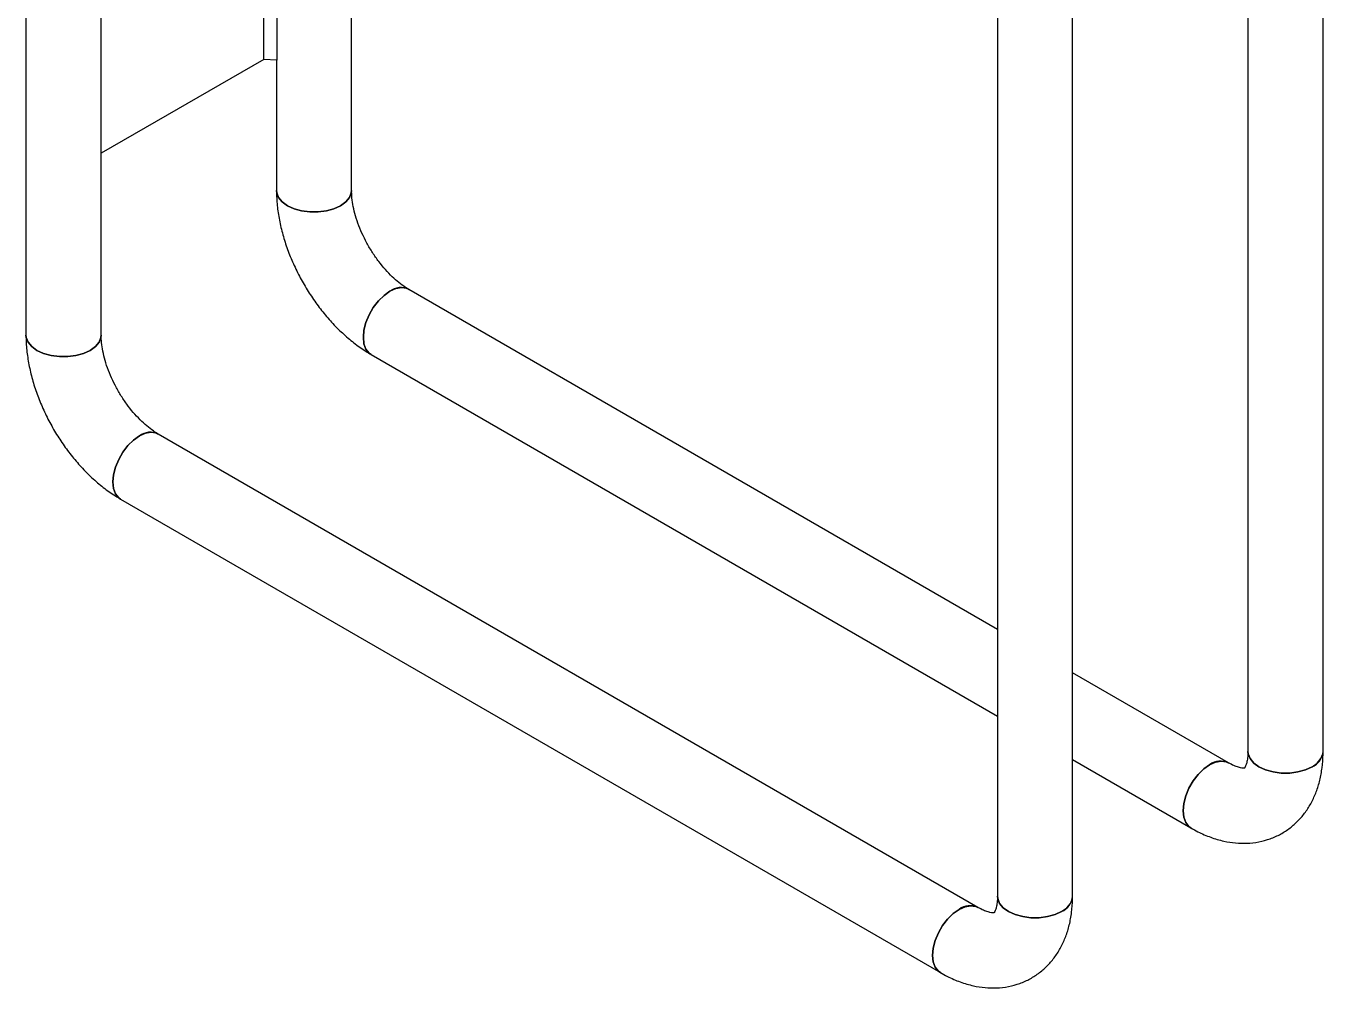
# Model space of a CAD drawing. Header units: millimetres. Extents: x 3092 to 9032, y 1195 to 5395.
# Drawn here: x 7798.7 to 7967.9, y 2868.9 to 2994.3 of the extents above; entities that cross this region are included whole.
import ezdxf

# ---------------------------------------------------------------- set-up
doc = ezdxf.new("R2010")
doc.units = ezdxf.units.MM

# ---------------------------------------------------------------- blocks, each defined once
blk = doc.blocks.new('izometria')
for p, q in [((2645.51, 146.41), (2645.51, -66.71)), ((2645.51, 146.41), (2645.51, -66.71)), ((2645.51, 146.41), (2645.51, -66.71)), ((2659.51, -66.71), (2659.51, 146.41)), ((2659.51, -66.71), (2659.51, 146.41)), ((2659.51, -66.71), (2659.51, 146.41)), ((2689.82, -15.37), (2689.82, 133.11)), ((2692.27, 131.7), (2692.27, -15.5)), ((2706.18, -39.77), (2706.18, 123.67)), ((2706.18, -39.77), (2706.18, 123.67)), ((2706.18, -39.77), (2706.18, 123.67)), ((2873.2, 68.85), (2873.2, -144.27)), ((2873.2, 68.85), (2873.2, -144.27)), ((2873.2, 68.85), (2873.2, -144.27)), ((2887.2, -144.27), (2887.2, 68.85)), ((2887.2, -144.27), (2887.2, 68.85)), ((2887.2, -144.27), (2887.2, 68.85)), ((2826.53, 41.91), (2826.53, -171.21)), ((2826.53, 41.91), (2826.53, -171.21)), ((2826.53, 41.91), (2826.53, -171.21)), ((2840.53, -171.21), (2840.53, 41.91)), ((2840.53, -171.21), (2840.53, 41.91)), ((2840.53, -171.21), (2840.53, 41.91)), ((2689.82, -15.37), (2659.51, -32.87)), ((2692.27, -15.5), (2689.82, -15.37)), ((2692.18, -15.5), (2692.18, -39.77)), ((2692.18, -15.5), (2692.18, -39.77)), ((2692.18, -15.5), (2692.18, -39.77)), ((2826.53, -121.53), (2716.82, -58.2)), ((2826.53, -121.53), (2716.82, -58.2)), ((2826.53, -121.53), (2716.82, -58.2)), ((2709.82, -70.33), (2826.53, -137.7)), ((2709.82, -70.33), (2826.53, -137.7)), ((2709.82, -70.33), (2826.53, -137.7)), ((2822.89, -173.32), (2670.15, -85.14)), ((2822.89, -173.32), (2670.15, -85.14)), ((2822.89, -173.32), (2670.15, -85.14)), ((2663.15, -97.27), (2815.89, -185.44)), ((2663.15, -97.27), (2815.89, -185.44)), ((2663.15, -97.27), (2815.89, -185.44)), ((2869.55, -146.37), (2840.53, -129.62)), ((2869.55, -146.37), (2840.53, -129.62)), ((2869.55, -146.37), (2840.53, -129.62)), ((2840.53, -145.78), (2862.56, -158.5)), ((2840.53, -145.78), (2862.56, -158.5)), ((2840.53, -145.78), (2862.56, -158.5))]:
    blk.add_line(p, q)
at = {"flags": 128}
for points in [[(2692.18, -39.77), (2692.22, -40.22), (2692.57, -41.1), (2693.25, -41.92), (2694.23, -42.63), (2695.45, -43.19), (2696.87, -43.58), (2698.39, -43.78), (2699.96, -43.78), (2701.49, -43.58), (2702.9, -43.19), (2704.13, -42.63), (2705.1, -41.92), (2705.78, -41.1), (2706.13, -40.22), (2706.18, -39.75)], [(2692.18, -39.77), (2692.22, -40.22), (2692.57, -41.1), (2693.25, -41.92), (2694.23, -42.63), (2695.45, -43.19), (2696.87, -43.58), (2698.39, -43.78), (2699.96, -43.78), (2701.49, -43.58), (2702.9, -43.19), (2704.13, -42.63), (2705.1, -41.92), (2705.78, -41.1), (2706.13, -40.22), (2706.18, -39.75)], [(2692.18, -39.77), (2692.22, -40.22), (2692.57, -41.1), (2693.25, -41.92), (2694.23, -42.63), (2695.45, -43.19), (2696.87, -43.58), (2698.39, -43.78), (2699.96, -43.78), (2701.49, -43.58), (2702.9, -43.19), (2704.13, -42.63), (2705.1, -41.92), (2705.78, -41.1), (2706.13, -40.22), (2706.18, -39.75)], [(2706.18, -39.77), (2706.13, -40.22), (2705.78, -41.1), (2705.1, -41.92), (2704.13, -42.63), (2702.9, -43.19), (2701.49, -43.58), (2699.96, -43.78), (2698.39, -43.78), (2696.87, -43.58), (2695.45, -43.19), (2694.23, -42.63), (2693.25, -41.92), (2692.57, -41.1), (2692.22, -40.22), (2692.18, -39.77)], [(2706.18, -39.77), (2706.13, -40.22), (2705.78, -41.1), (2705.1, -41.92), (2704.13, -42.63), (2702.9, -43.19), (2701.49, -43.58), (2699.96, -43.78), (2698.39, -43.78), (2696.87, -43.58), (2695.45, -43.19), (2694.23, -42.63), (2693.25, -41.92), (2692.57, -41.1), (2692.22, -40.22), (2692.18, -39.77)], [(2706.18, -39.77), (2706.13, -40.22), (2705.78, -41.1), (2705.1, -41.92), (2704.13, -42.63), (2702.9, -43.19), (2701.49, -43.58), (2699.96, -43.78), (2698.39, -43.78), (2696.87, -43.58), (2695.45, -43.19), (2694.23, -42.63), (2693.25, -41.92), (2692.57, -41.1), (2692.22, -40.22), (2692.18, -39.77)], [(2709.82, -70.33), (2709.45, -70.06), (2708.86, -69.32), (2708.49, -68.32), (2708.37, -67.12), (2708.49, -65.78), (2708.86, -64.36), (2709.45, -62.93), (2710.23, -61.58), (2711.17, -60.35), (2712.22, -59.33), (2713.32, -58.55), (2714.42, -58.06), (2715.47, -57.87), (2716.41, -58.01), (2716.82, -58.2)], [(2709.82, -70.33), (2709.45, -70.06), (2708.86, -69.32), (2708.49, -68.32), (2708.37, -67.12), (2708.49, -65.78), (2708.86, -64.36), (2709.45, -62.93), (2710.23, -61.58), (2711.17, -60.35), (2712.22, -59.33), (2713.32, -58.55), (2714.42, -58.06), (2715.47, -57.87), (2716.41, -58.01), (2716.82, -58.2)], [(2709.82, -70.33), (2709.45, -70.06), (2708.86, -69.32), (2708.49, -68.32), (2708.37, -67.12), (2708.49, -65.78), (2708.86, -64.36), (2709.45, -62.93), (2710.23, -61.58), (2711.17, -60.35), (2712.22, -59.33), (2713.32, -58.55), (2714.42, -58.06), (2715.47, -57.87), (2716.41, -58.01), (2716.82, -58.2)], [(2713.32, -58.55), (2712.22, -59.33), (2711.17, -60.35), (2710.23, -61.58), (2709.45, -62.93), (2708.86, -64.36), (2708.49, -65.78), (2708.37, -67.12), (2708.49, -68.32), (2708.86, -69.32), (2709.45, -70.06), (2709.81, -70.32)], [(2713.32, -58.55), (2712.22, -59.33), (2711.17, -60.35), (2710.23, -61.58), (2709.45, -62.93), (2708.86, -64.36), (2708.49, -65.78), (2708.37, -67.12), (2708.49, -68.32), (2708.86, -69.32), (2709.45, -70.06), (2709.81, -70.32)], [(2713.32, -58.55), (2712.22, -59.33), (2711.17, -60.35), (2710.23, -61.58), (2709.45, -62.93), (2708.86, -64.36), (2708.49, -65.78), (2708.37, -67.12), (2708.49, -68.32), (2708.86, -69.32), (2709.45, -70.06), (2709.81, -70.32)], [(2645.51, -66.71), (2645.55, -67.16), (2645.9, -68.05), (2646.58, -68.86), (2647.56, -69.57), (2648.78, -70.13), (2650.2, -70.52), (2651.73, -70.73), (2653.29, -70.73), (2654.82, -70.52), (2656.23, -70.13), (2657.46, -69.57), (2658.44, -68.86), (2659.12, -68.05), (2659.46, -67.16), (2659.51, -66.69)], [(2645.51, -66.71), (2645.55, -67.16), (2645.9, -68.05), (2646.58, -68.86), (2647.56, -69.57), (2648.78, -70.13), (2650.2, -70.52), (2651.73, -70.73), (2653.29, -70.73), (2654.82, -70.52), (2656.23, -70.13), (2657.46, -69.57), (2658.44, -68.86), (2659.12, -68.05), (2659.46, -67.16), (2659.51, -66.69)], [(2645.51, -66.71), (2645.55, -67.16), (2645.9, -68.05), (2646.58, -68.86), (2647.56, -69.57), (2648.78, -70.13), (2650.2, -70.52), (2651.73, -70.73), (2653.29, -70.73), (2654.82, -70.52), (2656.23, -70.13), (2657.46, -69.57), (2658.44, -68.86), (2659.12, -68.05), (2659.46, -67.16), (2659.51, -66.69)], [(2659.51, -66.71), (2659.46, -67.16), (2659.12, -68.05), (2658.44, -68.86), (2657.46, -69.57), (2656.23, -70.13), (2654.82, -70.52), (2653.29, -70.73), (2651.73, -70.73), (2650.2, -70.52), (2648.78, -70.13), (2647.56, -69.57), (2646.58, -68.86), (2645.9, -68.05), (2645.55, -67.16), (2645.51, -66.71)], [(2659.51, -66.71), (2659.46, -67.16), (2659.12, -68.05), (2658.44, -68.86), (2657.46, -69.57), (2656.23, -70.13), (2654.82, -70.52), (2653.29, -70.73), (2651.73, -70.73), (2650.2, -70.52), (2648.78, -70.13), (2647.56, -69.57), (2646.58, -68.86), (2645.9, -68.05), (2645.55, -67.16), (2645.51, -66.71)], [(2659.51, -66.71), (2659.46, -67.16), (2659.12, -68.05), (2658.44, -68.86), (2657.46, -69.57), (2656.23, -70.13), (2654.82, -70.52), (2653.29, -70.73), (2651.73, -70.73), (2650.2, -70.52), (2648.78, -70.13), (2647.56, -69.57), (2646.58, -68.86), (2645.9, -68.05), (2645.55, -67.16), (2645.51, -66.71)], [(2663.15, -97.27), (2662.78, -97), (2662.19, -96.26), (2661.83, -95.26), (2661.7, -94.06), (2661.83, -92.72), (2662.19, -91.3), (2662.78, -89.88), (2663.56, -88.52), (2664.5, -87.3), (2665.55, -86.27), (2666.65, -85.49), (2667.75, -85), (2668.8, -84.82), (2669.74, -84.95), (2670.15, -85.14)], [(2663.15, -97.27), (2662.78, -97), (2662.19, -96.26), (2661.83, -95.26), (2661.7, -94.06), (2661.83, -92.72), (2662.19, -91.3), (2662.78, -89.88), (2663.56, -88.52), (2664.5, -87.3), (2665.55, -86.27), (2666.65, -85.49), (2667.75, -85), (2668.8, -84.82), (2669.74, -84.95), (2670.15, -85.14)], [(2663.15, -97.27), (2662.78, -97), (2662.19, -96.26), (2661.83, -95.26), (2661.7, -94.06), (2661.83, -92.72), (2662.19, -91.3), (2662.78, -89.88), (2663.56, -88.52), (2664.5, -87.3), (2665.55, -86.27), (2666.65, -85.49), (2667.75, -85), (2668.8, -84.82), (2669.74, -84.95), (2670.15, -85.14)], [(2666.65, -85.49), (2667.75, -85), (2668.8, -84.82), (2669.74, -84.95), (2670.16, -85.15), (2669.74, -84.95), (2668.8, -84.82), (2667.75, -85), (2666.65, -85.49), (2665.55, -86.27), (2664.5, -87.3), (2663.56, -88.52), (2662.78, -89.88), (2662.19, -91.3), (2661.83, -92.72), (2661.7, -94.06), (2661.83, -95.26), (2662.19, -96.26), (2662.78, -97), (2663.14, -97.26)], [(2666.65, -85.49), (2665.55, -86.27), (2664.5, -87.3), (2663.56, -88.52), (2662.78, -89.88), (2662.19, -91.3), (2661.83, -92.72), (2661.7, -94.06), (2661.83, -95.26), (2662.19, -96.26), (2662.78, -97), (2663.14, -97.26)], [(2666.65, -85.49), (2665.55, -86.27), (2664.5, -87.3), (2663.56, -88.52), (2662.78, -89.88), (2662.19, -91.3), (2661.83, -92.72), (2661.7, -94.06), (2661.83, -95.26), (2662.19, -96.26), (2662.78, -97), (2663.14, -97.26)], [(2885.15, -147.13), (2883.92, -147.69), (2882.51, -148.08), (2880.98, -148.28), (2879.41, -148.28), (2877.89, -148.08), (2876.47, -147.69), (2875.25, -147.13), (2874.27, -146.42), (2873.59, -145.6), (2873.24, -144.72), (2873.2, -144.27)], [(2885.15, -147.13), (2883.92, -147.69), (2882.51, -148.08), (2880.98, -148.28), (2879.41, -148.28), (2877.89, -148.08), (2876.47, -147.69), (2875.25, -147.13), (2874.27, -146.42), (2873.59, -145.6), (2873.24, -144.72), (2873.2, -144.27)], [(2885.15, -147.13), (2883.92, -147.69), (2882.51, -148.08), (2880.98, -148.28), (2879.41, -148.28), (2877.89, -148.08), (2876.47, -147.69), (2875.25, -147.13), (2874.27, -146.42), (2873.59, -145.6), (2873.24, -144.72), (2873.2, -144.27)], [(2873.2, -144.28), (2873.24, -144.72), (2873.59, -145.6), (2874.27, -146.42), (2875.25, -147.13), (2876.47, -147.69), (2877.89, -148.08), (2879.41, -148.28), (2880.98, -148.28), (2882.51, -148.08), (2883.92, -147.69), (2885.15, -147.13), (2886.12, -146.42), (2886.8, -145.6), (2887.15, -144.72), (2887.2, -144.28)], [(2873.2, -144.28), (2873.24, -144.72), (2873.59, -145.6), (2874.27, -146.42), (2875.25, -147.13), (2876.47, -147.69), (2877.89, -148.08), (2879.41, -148.28), (2880.98, -148.28), (2882.51, -148.08), (2883.92, -147.69), (2885.15, -147.13), (2886.12, -146.42), (2886.8, -145.6), (2887.15, -144.72), (2887.2, -144.28)], [(2873.2, -144.28), (2873.24, -144.72), (2873.59, -145.6), (2874.27, -146.42), (2875.25, -147.13), (2876.47, -147.69), (2877.89, -148.08), (2879.41, -148.28), (2880.98, -148.28), (2882.51, -148.08), (2883.92, -147.69), (2885.15, -147.13), (2886.12, -146.42), (2886.8, -145.6), (2887.15, -144.72), (2887.2, -144.28)], [(2866.06, -146.72), (2867.16, -146.23), (2868.2, -146.05), (2869.14, -146.19), (2869.55, -146.37), (2869.14, -146.19), (2868.2, -146.05), (2867.16, -146.23), (2866.06, -146.72), (2864.95, -147.5), (2863.91, -148.53), (2862.97, -149.75), (2862.19, -151.11), (2861.6, -152.53), (2861.23, -153.95), (2861.11, -155.29), (2861.23, -156.49), (2861.6, -157.49), (2862.19, -158.23), (2862.64, -158.55)], [(2862.55, -158.5), (2862.19, -158.23), (2861.6, -157.49), (2861.23, -156.49), (2861.11, -155.29), (2861.23, -153.95), (2861.6, -152.53), (2862.19, -151.11), (2862.97, -149.75), (2863.91, -148.53), (2864.95, -147.5), (2866.06, -146.72), (2867.16, -146.23), (2868.2, -146.05), (2869.14, -146.19), (2869.54, -146.36)], [(2862.55, -158.5), (2862.19, -158.23), (2861.6, -157.49), (2861.23, -156.49), (2861.11, -155.29), (2861.23, -153.95), (2861.6, -152.53), (2862.19, -151.11), (2862.97, -149.75), (2863.91, -148.53), (2864.95, -147.5), (2866.06, -146.72), (2867.16, -146.23), (2868.2, -146.05), (2869.14, -146.19), (2869.54, -146.36)], [(2862.55, -158.5), (2862.19, -158.23), (2861.6, -157.49), (2861.23, -156.49), (2861.11, -155.29), (2861.23, -153.95), (2861.6, -152.53), (2862.19, -151.11), (2862.97, -149.75), (2863.91, -148.53), (2864.95, -147.5), (2866.06, -146.72), (2867.16, -146.23), (2868.2, -146.05), (2869.14, -146.19), (2869.54, -146.36)], [(2866.06, -146.72), (2864.95, -147.5), (2863.91, -148.53), (2862.97, -149.75), (2862.19, -151.11), (2861.6, -152.53), (2861.23, -153.95), (2861.11, -155.29), (2861.23, -156.49), (2861.6, -157.49), (2862.19, -158.23), (2862.64, -158.55)], [(2866.06, -146.72), (2864.95, -147.5), (2863.91, -148.53), (2862.97, -149.75), (2862.19, -151.11), (2861.6, -152.53), (2861.23, -153.95), (2861.11, -155.29), (2861.23, -156.49), (2861.6, -157.49), (2862.19, -158.23), (2862.64, -158.55)], [(2838.48, -174.07), (2837.25, -174.63), (2835.84, -175.02), (2834.31, -175.23), (2832.74, -175.23), (2831.22, -175.02), (2829.8, -174.63), (2828.58, -174.07), (2827.6, -173.36), (2826.92, -172.55), (2826.57, -171.66), (2826.53, -171.21)], [(2838.48, -174.07), (2837.25, -174.63), (2835.84, -175.02), (2834.31, -175.23), (2832.74, -175.23), (2831.22, -175.02), (2829.8, -174.63), (2828.58, -174.07), (2827.6, -173.36), (2826.92, -172.55), (2826.57, -171.66), (2826.53, -171.21)], [(2838.48, -174.07), (2837.25, -174.63), (2835.84, -175.02), (2834.31, -175.23), (2832.74, -175.23), (2831.22, -175.02), (2829.8, -174.63), (2828.58, -174.07), (2827.6, -173.36), (2826.92, -172.55), (2826.57, -171.66), (2826.53, -171.21)], [(2826.53, -171.22), (2826.57, -171.66), (2826.92, -172.55), (2827.6, -173.36), (2828.58, -174.07), (2829.8, -174.63), (2831.22, -175.02), (2832.74, -175.23), (2834.31, -175.23), (2835.84, -175.02), (2837.25, -174.63), (2838.48, -174.07), (2839.46, -173.36), (2840.14, -172.55), (2840.48, -171.66), (2840.53, -171.22)], [(2826.53, -171.22), (2826.57, -171.66), (2826.92, -172.55), (2827.6, -173.36), (2828.58, -174.07), (2829.8, -174.63), (2831.22, -175.02), (2832.74, -175.23), (2834.31, -175.23), (2835.84, -175.02), (2837.25, -174.63), (2838.48, -174.07), (2839.46, -173.36), (2840.14, -172.55), (2840.48, -171.66), (2840.53, -171.22)], [(2826.53, -171.22), (2826.57, -171.66), (2826.92, -172.55), (2827.6, -173.36), (2828.58, -174.07), (2829.8, -174.63), (2831.22, -175.02), (2832.74, -175.23), (2834.31, -175.23), (2835.84, -175.02), (2837.25, -174.63), (2838.48, -174.07), (2839.46, -173.36), (2840.14, -172.55), (2840.48, -171.66), (2840.53, -171.22)], [(2819.39, -173.66), (2820.49, -173.17), (2821.53, -172.99), (2822.47, -173.13), (2822.89, -173.32), (2822.47, -173.13), (2821.53, -172.99), (2820.49, -173.17), (2819.39, -173.66), (2818.28, -174.44), (2817.24, -175.47), (2816.3, -176.69), (2815.52, -178.05), (2814.93, -179.47), (2814.56, -180.89), (2814.44, -182.23), (2814.56, -183.44), (2814.93, -184.43), (2815.52, -185.18), (2815.97, -185.49)], [(2815.89, -185.44), (2815.52, -185.18), (2814.93, -184.43), (2814.56, -183.44), (2814.44, -182.23), (2814.56, -180.89), (2814.93, -179.47), (2815.52, -178.05), (2816.3, -176.69), (2817.24, -175.47), (2818.28, -174.44), (2819.39, -173.66), (2820.49, -173.17), (2821.53, -172.99), (2822.47, -173.13), (2822.87, -173.3)], [(2815.89, -185.44), (2815.52, -185.18), (2814.93, -184.43), (2814.56, -183.44), (2814.44, -182.23), (2814.56, -180.89), (2814.93, -179.47), (2815.52, -178.05), (2816.3, -176.69), (2817.24, -175.47), (2818.28, -174.44), (2819.39, -173.66), (2820.49, -173.17), (2821.53, -172.99), (2822.47, -173.13), (2822.87, -173.3)], [(2815.89, -185.44), (2815.52, -185.18), (2814.93, -184.43), (2814.56, -183.44), (2814.44, -182.23), (2814.56, -180.89), (2814.93, -179.47), (2815.52, -178.05), (2816.3, -176.69), (2817.24, -175.47), (2818.28, -174.44), (2819.39, -173.66), (2820.49, -173.17), (2821.53, -172.99), (2822.47, -173.13), (2822.87, -173.3)], [(2819.39, -173.66), (2818.28, -174.44), (2817.24, -175.47), (2816.3, -176.69), (2815.52, -178.05), (2814.93, -179.47), (2814.56, -180.89), (2814.44, -182.23), (2814.56, -183.44), (2814.93, -184.43), (2815.52, -185.18), (2815.97, -185.49)], [(2819.39, -173.66), (2818.28, -174.44), (2817.24, -175.47), (2816.3, -176.69), (2815.52, -178.05), (2814.93, -179.47), (2814.56, -180.89), (2814.44, -182.23), (2814.56, -183.44), (2814.93, -184.43), (2815.52, -185.18), (2815.97, -185.49)]]:
    blk.add_lwpolyline(points, dxfattribs=at)
for centre, start, end in [((2715.36, -61.31), 64.6235, 126.4198), ((2668.69, -88.25), 64.6235, 126.4198), ((2883.77, -143.97), 293.5984, 355.0814), ((2868.1, -149.49), 64.9179, 126.3923), ((2837.1, -170.92), 293.5984, 355.0815), ((2821.43, -176.43), 64.9178, 126.3923)]:
    blk.add_arc(centre, 3.44, start, end)
for points, knots in [([(2692.18, -39.77), (2692.19, -40.26), (2692.21, -41.64), (2692.46, -43.94), (2692.98, -46.67), (2693.74, -49.4), (2694.73, -52.11), (2695.92, -54.77), (2697.3, -57.34), (2698.86, -59.82), (2700.58, -62.16), (2702.45, -64.36), (2704.45, -66.37), (2706.58, -68.19), (2708.39, -69.48), (2709.49, -70.13), (2709.82, -70.33)], [0, 0, 0, 0, 0.04321, 0.120467, 0.197585, 0.274483, 0.351071, 0.427398, 0.503585, 0.579787, 0.656143, 0.732807, 0.809953, 0.887739, 0.966255, 1, 1, 1, 1]), ([(2692.18, -39.77), (2692.19, -40.26), (2692.21, -41.64), (2692.46, -43.94), (2692.98, -46.67), (2693.74, -49.4), (2694.73, -52.11), (2695.92, -54.77), (2697.3, -57.34), (2698.86, -59.82), (2700.58, -62.16), (2702.45, -64.36), (2704.45, -66.37), (2706.58, -68.19), (2708.39, -69.48), (2709.49, -70.13), (2709.82, -70.33)], [0, 0, 0, 0, 0.04321, 0.120467, 0.197585, 0.274483, 0.351071, 0.427398, 0.503585, 0.579787, 0.656143, 0.732807, 0.809953, 0.887739, 0.966255, 1, 1, 1, 1]), ([(2692.18, -39.77), (2692.19, -40.26), (2692.21, -41.64), (2692.46, -43.94), (2692.98, -46.67), (2693.74, -49.4), (2694.73, -52.11), (2695.92, -54.77), (2697.3, -57.34), (2698.86, -59.82), (2700.58, -62.16), (2702.45, -64.36), (2704.45, -66.37), (2706.58, -68.19), (2708.39, -69.48), (2709.49, -70.13), (2709.82, -70.33)], [0, 0, 0, 0, 0.04321, 0.120467, 0.197585, 0.274483, 0.351071, 0.427398, 0.503585, 0.579787, 0.656143, 0.732807, 0.809953, 0.887739, 0.966255, 1, 1, 1, 1]), ([(2716.82, -58.2), (2716.62, -58.08), (2716.04, -57.74), (2715.01, -56.98), (2713.74, -55.88), (2712.47, -54.55), (2711.23, -53.04), (2710.06, -51.37), (2709.01, -49.59), (2708.09, -47.74), (2707.34, -45.89), (2706.77, -44.07), (2706.4, -42.36), (2706.2, -40.91), (2706.19, -40.11), (2706.18, -39.77)], [0, 0, 0, 0, 0.0412698, 0.1196931, 0.1993279, 0.2803439, 0.3625109, 0.4455116, 0.5289961, 0.6126005, 0.6958592, 0.7784059, 0.8599121, 0.9401153, 1, 1, 1, 1]), ([(2716.82, -58.2), (2716.62, -58.08), (2716.04, -57.74), (2715.01, -56.98), (2713.74, -55.88), (2712.47, -54.55), (2711.23, -53.04), (2710.06, -51.37), (2709.01, -49.59), (2708.09, -47.74), (2707.34, -45.89), (2706.77, -44.07), (2706.4, -42.36), (2706.2, -40.91), (2706.19, -40.11), (2706.18, -39.77)], [0, 0, 0, 0, 0.0412698, 0.1196931, 0.1993279, 0.2803439, 0.3625109, 0.4455116, 0.5289961, 0.6126005, 0.6958592, 0.7784059, 0.8599121, 0.9401153, 1, 1, 1, 1]), ([(2716.82, -58.2), (2716.62, -58.08), (2716.04, -57.74), (2715.01, -56.98), (2713.74, -55.88), (2712.47, -54.55), (2711.23, -53.04), (2710.06, -51.37), (2709.01, -49.59), (2708.09, -47.74), (2707.34, -45.89), (2706.77, -44.07), (2706.4, -42.36), (2706.2, -40.91), (2706.19, -40.11), (2706.18, -39.77)], [0, 0, 0, 0, 0.0412698, 0.1196931, 0.1993279, 0.2803439, 0.3625109, 0.4455116, 0.5289961, 0.6126005, 0.6958592, 0.7784059, 0.8599121, 0.9401153, 1, 1, 1, 1]), ([(2645.51, -66.71), (2645.52, -67.2), (2645.54, -68.58), (2645.79, -70.88), (2646.31, -73.61), (2647.07, -76.34), (2648.06, -79.05), (2649.25, -81.71), (2650.63, -84.29), (2652.19, -86.76), (2653.91, -89.11), (2655.78, -91.3), (2657.78, -93.32), (2659.91, -95.13), (2661.72, -96.42), (2662.82, -97.07), (2663.15, -97.27)], [0, 0, 0, 0, 0.04321, 0.120467, 0.197585, 0.274483, 0.351071, 0.427398, 0.503585, 0.579787, 0.656143, 0.732807, 0.809953, 0.887739, 0.966255, 1, 1, 1, 1]), ([(2645.51, -66.71), (2645.52, -67.2), (2645.54, -68.58), (2645.79, -70.88), (2646.31, -73.61), (2647.07, -76.34), (2648.06, -79.05), (2649.25, -81.71), (2650.63, -84.29), (2652.19, -86.76), (2653.91, -89.11), (2655.78, -91.3), (2657.78, -93.32), (2659.91, -95.13), (2661.72, -96.42), (2662.82, -97.07), (2663.15, -97.27)], [0, 0, 0, 0, 0.04321, 0.120467, 0.197585, 0.274483, 0.351071, 0.427398, 0.503585, 0.579787, 0.656143, 0.732807, 0.809953, 0.887739, 0.966255, 1, 1, 1, 1]), ([(2645.51, -66.71), (2645.52, -67.2), (2645.54, -68.58), (2645.79, -70.88), (2646.31, -73.61), (2647.07, -76.34), (2648.06, -79.05), (2649.25, -81.71), (2650.63, -84.29), (2652.19, -86.76), (2653.91, -89.11), (2655.78, -91.3), (2657.78, -93.32), (2659.91, -95.13), (2661.72, -96.42), (2662.82, -97.07), (2663.15, -97.27)], [0, 0, 0, 0, 0.04321, 0.120467, 0.197585, 0.274483, 0.351071, 0.427398, 0.503585, 0.579787, 0.656143, 0.732807, 0.809953, 0.887739, 0.966255, 1, 1, 1, 1]), ([(2670.15, -85.14), (2669.95, -85.02), (2669.37, -84.68), (2668.34, -83.92), (2667.08, -82.82), (2665.8, -81.49), (2664.56, -79.98), (2663.39, -78.31), (2662.34, -76.53), (2661.42, -74.69), (2660.67, -72.83), (2660.11, -71.01), (2659.73, -69.3), (2659.54, -67.85), (2659.52, -67.05), (2659.51, -66.71)], [0, 0, 0, 0, 0.04127, 0.119693, 0.199328, 0.280344, 0.362511, 0.445512, 0.528996, 0.6126, 0.695859, 0.778406, 0.859912, 0.940115, 1, 1, 1, 1]), ([(2670.15, -85.14), (2669.95, -85.02), (2669.37, -84.68), (2668.34, -83.92), (2667.08, -82.82), (2665.8, -81.49), (2664.56, -79.98), (2663.39, -78.31), (2662.34, -76.53), (2661.42, -74.69), (2660.67, -72.83), (2660.11, -71.01), (2659.73, -69.3), (2659.54, -67.85), (2659.52, -67.05), (2659.51, -66.71)], [0, 0, 0, 0, 0.04127, 0.119693, 0.199328, 0.280344, 0.362511, 0.445512, 0.528996, 0.6126, 0.695859, 0.778406, 0.859912, 0.940115, 1, 1, 1, 1]), ([(2670.15, -85.14), (2669.95, -85.02), (2669.37, -84.68), (2668.34, -83.92), (2667.08, -82.82), (2665.8, -81.49), (2664.56, -79.98), (2663.39, -78.31), (2662.34, -76.53), (2661.42, -74.69), (2660.67, -72.83), (2660.11, -71.01), (2659.73, -69.3), (2659.54, -67.85), (2659.52, -67.05), (2659.51, -66.71)], [0, 0, 0, 0, 0.04127, 0.119693, 0.199328, 0.280344, 0.362511, 0.445512, 0.528996, 0.6126, 0.695859, 0.778406, 0.859912, 0.940115, 1, 1, 1, 1]), ([(2862.56, -158.5), (2862.99, -158.74), (2864.2, -159.41), (2866.24, -160.28), (2868.6, -160.98), (2870.85, -161.34), (2873.05, -161.4), (2875.23, -161.15), (2877.35, -160.57), (2879.3, -159.69), (2881.06, -158.54), (2882.61, -157.16), (2883.95, -155.56), (2885.07, -153.77), (2885.96, -151.78), (2886.63, -149.62), (2887.05, -147.29), (2887.19, -145.48), (2887.2, -144.46), (2887.2, -144.27)], [0, 0, 0, 0, 0.039272, 0.110457, 0.181371, 0.243288, 0.303227, 0.368011, 0.430587, 0.491301, 0.55083, 0.609823, 0.668885, 0.728744, 0.790053, 0.853304, 0.918696, 0.985049, 1, 1, 1, 1]), ([(2862.56, -158.5), (2862.99, -158.74), (2864.2, -159.41), (2866.24, -160.28), (2868.6, -160.98), (2870.85, -161.34), (2873.05, -161.4), (2875.23, -161.15), (2877.35, -160.57), (2879.3, -159.69), (2881.06, -158.54), (2882.61, -157.16), (2883.95, -155.56), (2885.07, -153.77), (2885.96, -151.78), (2886.63, -149.62), (2887.05, -147.29), (2887.19, -145.48), (2887.2, -144.46), (2887.2, -144.27)], [0, 0, 0, 0, 0.039272, 0.110457, 0.181371, 0.243288, 0.303227, 0.368011, 0.430587, 0.491301, 0.55083, 0.609823, 0.668885, 0.728744, 0.790053, 0.853304, 0.918696, 0.985049, 1, 1, 1, 1]), ([(2862.56, -158.5), (2862.99, -158.74), (2864.2, -159.41), (2866.24, -160.28), (2868.6, -160.98), (2870.85, -161.34), (2873.05, -161.4), (2875.23, -161.15), (2877.35, -160.57), (2879.3, -159.69), (2881.06, -158.54), (2882.61, -157.16), (2883.95, -155.56), (2885.07, -153.77), (2885.96, -151.78), (2886.63, -149.62), (2887.05, -147.29), (2887.19, -145.48), (2887.2, -144.46), (2887.2, -144.27)], [0, 0, 0, 0, 0.039272, 0.110457, 0.181371, 0.243288, 0.303227, 0.368011, 0.430587, 0.491301, 0.55083, 0.609823, 0.668885, 0.728744, 0.790053, 0.853304, 0.918696, 0.985049, 1, 1, 1, 1]), ([(2873.2, -144.27), (2873.19, -144.49), (2873.18, -145.12), (2873.07, -145.98), (2872.87, -146.74), (2872.66, -147.2), (2872.53, -147.38), (2872.53, -147.38), (2872.53, -147.38)], [0, 0, 0, 0, 0.099452, 0.285745, 0.471435, 0.65914, 0.854602, 1, 1, 1, 1]), ([(2873.2, -144.27), (2873.19, -144.49), (2873.18, -145.12), (2873.07, -145.98), (2872.87, -146.74), (2872.66, -147.2), (2872.53, -147.38), (2872.53, -147.38), (2872.53, -147.38)], [0, 0, 0, 0, 0.099452, 0.285745, 0.471435, 0.65914, 0.854602, 1, 1, 1, 1]), ([(2873.2, -144.27), (2873.19, -144.49), (2873.18, -145.12), (2873.07, -145.98), (2872.87, -146.74), (2872.66, -147.2), (2872.53, -147.38), (2872.53, -147.38), (2872.53, -147.38)], [0, 0, 0, 0, 0.099452, 0.285745, 0.471435, 0.65914, 0.854602, 1, 1, 1, 1]), ([(2872.58, -147.35), (2872.58, -147.35), (2872.58, -147.35), (2872.33, -147.37), (2871.82, -147.32), (2871.06, -147.11), (2870.26, -146.77), (2869.73, -146.47), (2869.55, -146.37)], [0, 0, 0, 0, 0.1594722, 0.3535313, 0.5345087, 0.7244281, 0.9103565, 1, 1, 1, 1]), ([(2872.58, -147.35), (2872.58, -147.35), (2872.58, -147.35), (2872.33, -147.37), (2871.82, -147.32), (2871.06, -147.11), (2870.26, -146.77), (2869.73, -146.47), (2869.55, -146.37)], [0, 0, 0, 0, 0.1594722, 0.3535313, 0.5345087, 0.7244281, 0.9103565, 1, 1, 1, 1]), ([(2872.58, -147.35), (2872.58, -147.35), (2872.58, -147.35), (2872.33, -147.37), (2871.82, -147.32), (2871.06, -147.11), (2870.26, -146.77), (2869.73, -146.47), (2869.55, -146.37)], [0, 0, 0, 0, 0.1594722, 0.3535313, 0.5345087, 0.7244281, 0.9103565, 1, 1, 1, 1]), ([(2815.89, -185.44), (2816.32, -185.68), (2817.53, -186.35), (2819.58, -187.23), (2821.93, -187.92), (2824.18, -188.28), (2826.38, -188.34), (2828.56, -188.09), (2830.68, -187.51), (2832.64, -186.63), (2834.39, -185.49), (2835.94, -184.1), (2837.28, -182.5), (2838.4, -180.71), (2839.29, -178.72), (2839.96, -176.56), (2840.38, -174.23), (2840.52, -172.42), (2840.53, -171.4), (2840.53, -171.21)], [0, 0, 0, 0, 0.039272, 0.110457, 0.181371, 0.243288, 0.303227, 0.368011, 0.430587, 0.491301, 0.55083, 0.609823, 0.668885, 0.728743, 0.790053, 0.853304, 0.918696, 0.985049, 1, 1, 1, 1]), ([(2815.89, -185.44), (2816.32, -185.68), (2817.53, -186.35), (2819.58, -187.23), (2821.93, -187.92), (2824.18, -188.28), (2826.38, -188.34), (2828.56, -188.09), (2830.68, -187.51), (2832.64, -186.63), (2834.39, -185.49), (2835.94, -184.1), (2837.28, -182.5), (2838.4, -180.71), (2839.29, -178.72), (2839.96, -176.56), (2840.38, -174.23), (2840.52, -172.42), (2840.53, -171.4), (2840.53, -171.21)], [0, 0, 0, 0, 0.039272, 0.110457, 0.181371, 0.243288, 0.303227, 0.368011, 0.430587, 0.491301, 0.55083, 0.609823, 0.668885, 0.728743, 0.790053, 0.853304, 0.918696, 0.985049, 1, 1, 1, 1]), ([(2815.89, -185.44), (2816.32, -185.68), (2817.53, -186.35), (2819.58, -187.23), (2821.93, -187.92), (2824.18, -188.28), (2826.38, -188.34), (2828.56, -188.09), (2830.68, -187.51), (2832.64, -186.63), (2834.39, -185.49), (2835.94, -184.1), (2837.28, -182.5), (2838.4, -180.71), (2839.29, -178.72), (2839.96, -176.56), (2840.38, -174.23), (2840.52, -172.42), (2840.53, -171.4), (2840.53, -171.21)], [0, 0, 0, 0, 0.039272, 0.110457, 0.181371, 0.243288, 0.303227, 0.368011, 0.430587, 0.491301, 0.55083, 0.609823, 0.668885, 0.728743, 0.790053, 0.853304, 0.918696, 0.985049, 1, 1, 1, 1]), ([(2826.53, -171.21), (2826.52, -171.43), (2826.51, -172.06), (2826.4, -172.92), (2826.2, -173.68), (2826, -174.14), (2825.86, -174.32), (2825.86, -174.32), (2825.86, -174.32)], [0, 0, 0, 0, 0.099452, 0.285745, 0.471435, 0.65914, 0.854602, 1, 1, 1, 1]), ([(2826.53, -171.21), (2826.52, -171.43), (2826.51, -172.06), (2826.4, -172.92), (2826.2, -173.68), (2826, -174.14), (2825.86, -174.32), (2825.86, -174.32), (2825.86, -174.32)], [0, 0, 0, 0, 0.099452, 0.285745, 0.471435, 0.65914, 0.854602, 1, 1, 1, 1]), ([(2826.53, -171.21), (2826.52, -171.43), (2826.51, -172.06), (2826.4, -172.92), (2826.2, -173.68), (2826, -174.14), (2825.86, -174.32), (2825.86, -174.32), (2825.86, -174.32)], [0, 0, 0, 0, 0.099452, 0.285745, 0.471435, 0.65914, 0.854602, 1, 1, 1, 1]), ([(2825.91, -174.29), (2825.91, -174.29), (2825.91, -174.29), (2825.66, -174.32), (2825.15, -174.26), (2824.39, -174.05), (2823.59, -173.71), (2823.06, -173.41), (2822.89, -173.32)], [0, 0, 0, 0, 0.1594721, 0.3535313, 0.5345087, 0.7244281, 0.9103566, 1, 1, 1, 1]), ([(2825.91, -174.29), (2825.91, -174.29), (2825.91, -174.29), (2825.66, -174.32), (2825.15, -174.26), (2824.39, -174.05), (2823.59, -173.71), (2823.06, -173.41), (2822.89, -173.32)], [0, 0, 0, 0, 0.1594721, 0.3535313, 0.5345087, 0.7244281, 0.9103566, 1, 1, 1, 1]), ([(2825.91, -174.29), (2825.91, -174.29), (2825.91, -174.29), (2825.66, -174.32), (2825.15, -174.26), (2824.39, -174.05), (2823.59, -173.71), (2823.06, -173.41), (2822.89, -173.32)], [0, 0, 0, 0, 0.1594721, 0.3535313, 0.5345087, 0.7244281, 0.9103566, 1, 1, 1, 1])]:
    blk.add_open_spline(points, degree=3, knots=knots)

msp = doc.modelspace()

# ---------------------------------------------------------------- block references
at = {"xscale": 0.7, "yscale": 0.7, "zscale": 0.7}
msp.add_blockref('izometria', (5946.86, 3000.71), dxfattribs=at)

doc.saveas('drawing.dxf')
